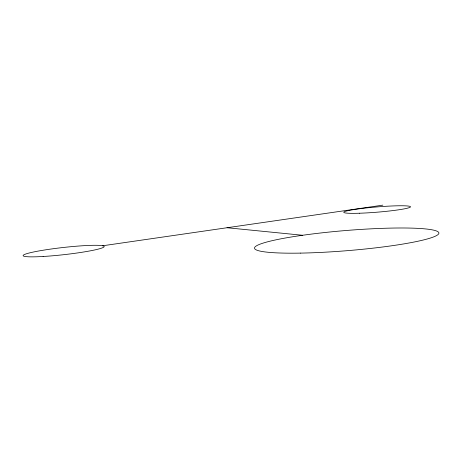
<?xml version="1.0" encoding="UTF-8"?>
<svg xmlns="http://www.w3.org/2000/svg" width="462" height="462" viewBox="0 0 462 462"><rect width="100%" height="100%" fill="white"/><g stroke="black" fill="none" stroke-linecap="round" stroke-linejoin="round"><path stroke-width="0.69" d="M102.668 245.772L382.831 205.145M227.056 227.737L302.587 235.268M43.11 256.485A40.795 3.604 -6.4 0 0 104.181 246.616A40.795 3.604 -6.4 0 0 43.619 250.15A40.795 3.604 -6.4 0 0 43.11 256.485M300.664 253.107A92.515 10.1 -4.7 0 0 438.9 233.044A92.515 10.1 -4.7 0 0 300.519 235.568A92.515 10.1 -4.7 0 0 300.664 253.107M359.552 213.23A33.495 2.628 -4.7 0 0 410.47 206.941A33.495 2.628 -4.7 0 0 361.278 208.529A33.495 2.628 -4.7 0 0 359.552 213.23"/></g></svg>
